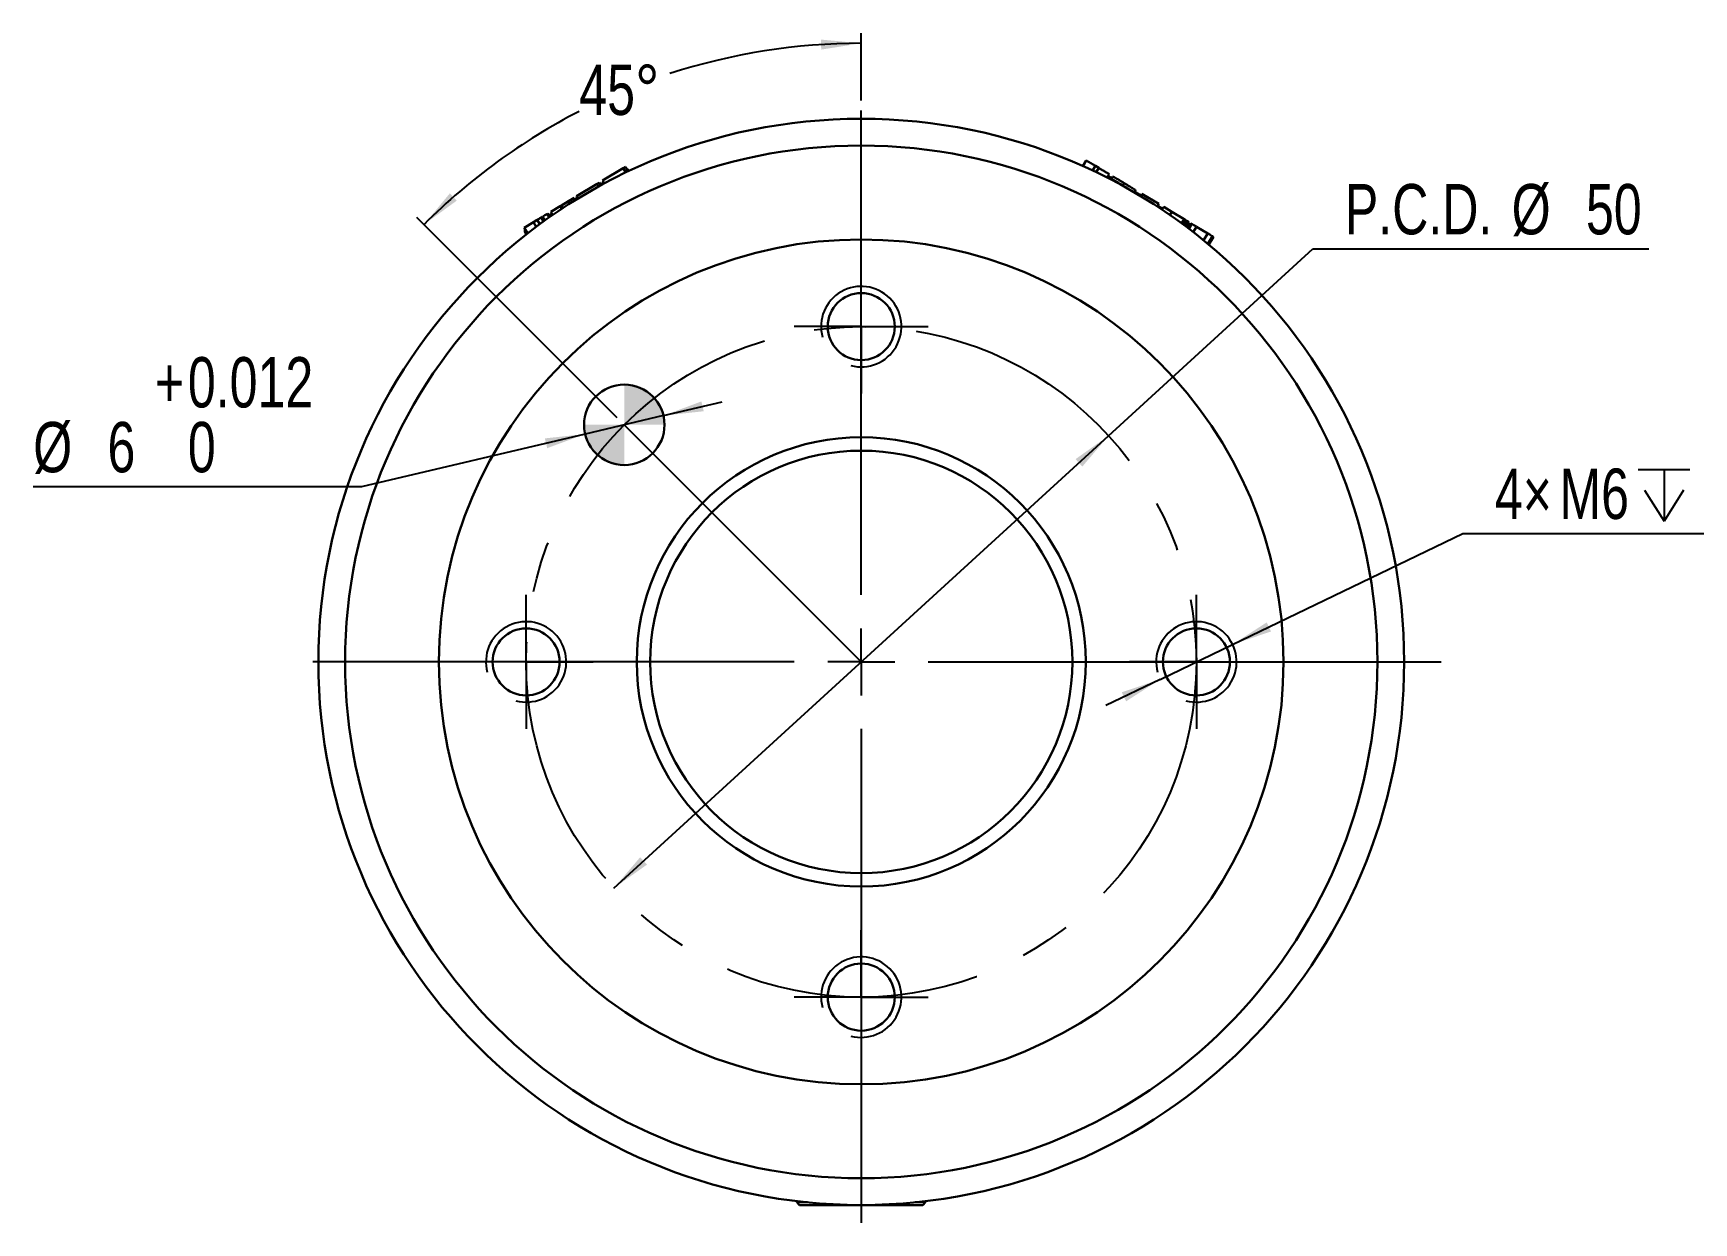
# Model space of a CAD drawing. Header units: millimetres. Extents: x 75 to 233, y 73 to 141.
# Drawn here: x 75.4 to 158, y 77.2 to 136.4 of the extents above; entities that cross this region are included whole.
import ezdxf

# ---------------------------------------------------------------- set-up
doc = ezdxf.new("R2010")
doc.units = ezdxf.units.MM
doc.linetypes.add('CENTERX2', pattern=[20.32, 12.7, -2.54, 2.54, -2.54])
doc.layers.add('标注层', color=3, linetype='Continuous')
doc.styles.add('SLDTEXTSTYLE1', font='ARIALN.TTF', dxfattribs={"width": 0.87})
doc.styles.add('SLDTEXTSTYLE2', font='ARIALN.TTF', dxfattribs={"width": 0.87, "bigfont": 'bigfont'})
doc.dimstyles.new('SLDDIMSTYLE0', dxfattribs={"dimtxt": 2.5, "dimasz": 2, "dimexe": 0, "dimexo": 0.0625, "dimtad": 0, "dimtih": 1, "dimtoh": 1, "dimlfac": 1.5, "dimrnd": 1e-09, "dimzin": 12, "dimdsep": 46, "dimtxsty": 'SLDTEXTSTYLE1', "dimsah": 1, "dimcen": 0, "dimadec": 0, "dimazin": 3, "dimtfac": 1, "dimtmove": 0, "dimatfit": 3, "dimfxl": 0, "dimfrac": 2, "dimtolj": 1, "dimtzin": 12, "dimarcsym": 0})
doc.dimstyles.new('SLDDIMSTYLE1', dxfattribs={"dimtxt": 2.5, "dimasz": 2, "dimexe": 0, "dimexo": 0.0625, "dimtad": 0, "dimtih": 1, "dimtoh": 1, "dimdec": 4, "dimlfac": 1.5, "dimzin": 12, "dimdsep": 46, "dimtxsty": 'SLDTEXTSTYLE1', "dimsah": 1, "dimcen": 0.09, "dimadec": 1, "dimazin": 3, "dimtfac": 1, "dimtofl": 0, "dimtmove": 0, "dimatfit": 3, "dimfxl": 0, "dimfrac": 2, "dimtolj": 1, "dimtzin": 12, "dimarcsym": 0})
doc.dimstyles.new('SLDDIMSTYLE2', dxfattribs={"dimtxt": 2.5, "dimasz": 2, "dimexe": 0, "dimexo": 0.0625, "dimtad": 0, "dimtih": 1, "dimtoh": 1, "dimlfac": 1.5, "dimrnd": 1e-09, "dimzin": 12, "dimdsep": 46, "dimtxsty": 'SLDTEXTSTYLE1', "dimsah": 1, "dimcen": 0, "dimadec": 0, "dimazin": 3, "dimtol": 1, "dimtp": 0.012, "dimtfac": 1, "dimtdec": 3, "dimtmove": 0, "dimatfit": 3, "dimfxl": 0, "dimfrac": 2, "dimtolj": 1, "dimarcsym": 0})
doc.dimstyles.new('SLDDIMSTYLE3', dxfattribs={"dimtxt": 2.5, "dimasz": 2, "dimexe": 0, "dimexo": 0.0625, "dimtad": 0, "dimtih": 1, "dimtoh": 1, "dimlfac": 1.5, "dimrnd": 1e-09, "dimzin": 12, "dimdsep": 46, "dimtxsty": 'SLDTEXTSTYLE1', "dimsah": 1, "dimcen": 0, "dimadec": 0, "dimazin": 3, "dimtfac": 1, "dimtmove": 0, "dimatfit": 3, "dimfxl": 0, "dimfrac": 2, "dimtolj": 1, "dimtzin": 12, "dimarcsym": 0})

# ---------------------------------------------------------------- blocks, each defined once
blk = doc.blocks.new('_D')
at = {"layer": '标注层'}
for p, q in [((128.917, 116.365), (139.078, 125.653)), ((139.078, 125.653), (155.787, 125.653)), ((104.313, 93.876), (128.917, 116.365))]:
    blk.add_line(p, q, dxfattribs=at)
for points in [[(128.917, 116.365), (127.272, 115.2), (127.609, 114.831)], [(104.313, 93.876), (105.958, 95.041), (105.621, 95.41)]]:
    blk.add_solid(points, dxfattribs=at)
at = {"layer": '标注层', "char_height": 2.5, "attachment_point": 1, "style": 'SLDTEXTSTYLE1'}
for s, insert in [('P.C.D.', (140.665, 128.875)), ('%%c', (148.96, 128.875)), ('50', (152.655, 128.875))]:
    blk.add_mtext(s, dxfattribs=dict(at, insert=insert))
blk = doc.blocks.new('_D_1')
at = {"layer": '标注层'}
for p, q in [((116.615, 133.035), (116.615, 136.372)), ((104.476, 117.259), (94.516, 127.219))]:
    blk.add_line(p, q, dxfattribs=at)
for start, end in [(90, 108.02337), (117.12685, 135)]:
    blk.add_arc((116.615, 105.12), 30.752, start, end, dxfattribs=at)
for points in [[(116.615, 135.872), (114.608, 136.057), (114.624, 135.558)], [(94.87, 126.865), (96.5, 128.051), (96.158, 128.415)]]:
    blk.add_solid(points, dxfattribs=at)
at = {"layer": '标注层', "insert": (102.593, 134.81), "char_height": 2.5, "attachment_point": 1, "style": 'SLDTEXTSTYLE1'}
blk.add_mtext('45°', dxfattribs=at)
blk = doc.blocks.new('_D_2')
at = {"layer": '标注层'}
for p, q in [((106.776, 117.364), (102.883, 116.446)), ((106.776, 117.364), (109.696, 118.053)), ((102.883, 116.446), (91.762, 113.824)), ((91.762, 113.824), (75.435, 113.824))]:
    blk.add_line(p, q, dxfattribs=at)
for points in [[(106.776, 117.364), (108.78, 117.58), (108.666, 118.067)], [(102.883, 116.446), (100.879, 116.231), (100.994, 115.744)]]:
    blk.add_solid(points, dxfattribs=at)
at = {"layer": '标注层', "char_height": 2.5, "attachment_point": 1, "style": 'SLDTEXTSTYLE1'}
for s, insert in [('+', (81.48, 120.269)), ('0.012', (83.126, 120.269)), ('%%c', (75.435, 117.047)), ('6', (79.129, 117.047)), ('0', (83.126, 117.047))]:
    blk.add_mtext(s, dxfattribs=dict(at, insert=insert))
blk = doc.blocks.new('SW_SYMBOL_HOLE_DEPTH')
at = {"layer": '标注层', "color": 0}
for p, q in [((0, 875), (800, 875)), ((400, 875), (400, 75)), ((100, 555), (400, 75)), ((700, 555), (400, 75))]:
    blk.add_line(p, q, dxfattribs=at)
blk = doc.blocks.new('_D_3')
at = {"layer": '标注层'}
for p, q in [((135.083, 105.988), (146.536, 111.506)), ((146.536, 111.506), (167.974, 111.506)), ((131.48, 104.252), (135.083, 105.988)), ((131.48, 104.252), (128.777, 102.95))]:
    blk.add_line(p, q, dxfattribs=at)
for points in [[(135.083, 105.988), (136.994, 106.631), (136.777, 107.082)], [(131.48, 104.252), (129.569, 103.61), (129.786, 103.159)]]:
    blk.add_solid(points, dxfattribs=at)
at = {"layer": '标注层', "xscale": 0.003222669349429913, "yscale": 0.003222669349429913, "zscale": 0.003222669349429913}
blk.add_blockref('SW_SYMBOL_HOLE_DEPTH', (155.249, 111.867), dxfattribs=at)
at = {"layer": '标注层', "char_height": 2.5, "attachment_point": 1}
for s, insert, style in [('6 \\M+18BCF\\M+1957A', (158.749, 114.728), 'SLDTEXTSTYLE2'), ('4×', (148.124, 114.728), 'SLDTEXTSTYLE1'), ('M6', (151.335, 114.728), 'SLDTEXTSTYLE1')]:
    blk.add_mtext(s, dxfattribs=dict(at, insert=insert, style=style))
blk = doc.blocks.new('SW_CENTERMARKSYMBOL_0')
at = {"layer": '标注层', "color": 0}
for p, q in [((0, 1.667), (0, 3.333)), ((0, 0), (0, 1.667)), ((-1.667, 0), (-3.333, 0)), ((0, 0), (-1.667, 0)), ((0, 0), (0, -1.667)), ((0, 0), (1.667, 0)), ((1.667, 0), (3.333, 0)), ((0, -1.667), (0, -3.333))]:
    blk.add_line(p, q, dxfattribs=at)
blk = doc.blocks.new('SW_CENTERMARKSYMBOL_1')
at = {"layer": '标注层', "color": 0}
for p, q in [((0, 1.667), (0, 3.333)), ((0, 0), (0, 1.667)), ((-1.667, 0), (-3.333, 0)), ((0, 0), (-1.667, 0)), ((0, 0), (0, -1.667)), ((0, 0), (1.667, 0)), ((1.667, 0), (3.333, 0)), ((0, -1.667), (0, -3.333))]:
    blk.add_line(p, q, dxfattribs=at)
blk = doc.blocks.new('SW_CENTERMARKSYMBOL_2')
at = {"layer": '标注层', "color": 0}
for p, q in [((0, 1.667), (0, 3.333)), ((0, 0), (0, 1.667)), ((-1.667, 0), (-3.333, 0)), ((0, 0), (-1.667, 0)), ((0, 0), (0, -1.667)), ((0, 0), (1.667, 0)), ((1.667, 0), (3.333, 0)), ((0, -1.667), (0, -3.333))]:
    blk.add_line(p, q, dxfattribs=at)
blk = doc.blocks.new('SW_CENTERMARKSYMBOL_3')
at = {"layer": '标注层', "color": 0}
for p, q in [((0, 1.667), (0, 3.333)), ((0, 0), (0, 1.667)), ((-1.667, 0), (-3.333, 0)), ((0, 0), (-1.667, 0)), ((0, 0), (0, -1.667)), ((0, 0), (1.667, 0)), ((1.667, 0), (3.333, 0)), ((0, -1.667), (0, -3.333))]:
    blk.add_line(p, q, dxfattribs=at)
blk = doc.blocks.new('SW_CENTERMARKSYMBOL_4')
at = {"layer": '标注层', "color": 0}
for p, q in [((0, 3.333), (0, 27.415)), ((0, 0), (0, 1.667)), ((-3.333, 0), (-27.278, 0)), ((0, 0), (-1.667, 0)), ((0, 0), (0, -1.667)), ((0, 0), (1.667, 0)), ((3.333, 0), (28.841, 0)), ((0, -3.333), (0, -27.883))]:
    blk.add_line(p, q, dxfattribs=at)
blk = doc.blocks.new('SW_DOWELSYMBOL_0')
at = {"linetype": 'Continuous', "lineweight": 0}
h = blk.add_hatch(color=0, dxfattribs=at)
edge = h.paths.add_edge_path(flags=0)
edge.add_arc((0, 0), 2, 0, 90)
edge.add_line((0, 2), (0, 0))
edge.add_line((0, 0), (2, 0))
h = blk.add_hatch(color=0, dxfattribs=at)
edge = h.paths.add_edge_path(flags=0)
edge.add_arc((0, 0), 2, 180, 270)
edge.add_line((0, -2), (0, 0))
edge.add_line((0, 0), (-2, 0))
at = {"layer": '标注层', "color": 0}
blk.add_circle((0, 0), 2, dxfattribs=at)

msp = doc.modelspace()

# ---------------------------------------------------------------- linework, layer by layer
at = {"color": 7, "linetype": 'Continuous', "lineweight": 30}
for p, q in [((103.753094, 129.046871), (104.773835, 129.660193)), ((104.773835, 129.660193), (104.883991, 129.726384)), ((104.901731, 129.447337), (104.773835, 129.660193)), ((105.018176, 129.503062), (104.883991, 129.726384)), ((127.804502, 130.051562), (127.634776, 129.76909)), ((128.261674, 129.776866), (127.804502, 130.051562)), ((128.261674, 129.776866), (128.122479, 129.545205)), ((128.434241, 129.673176), (128.261674, 129.776866)), ((128.434241, 129.673176), (128.305136, 129.458309)), ((102.453764, 128.266154), (103.474504, 128.879476)), ((103.474504, 128.879476), (103.584661, 128.945667)), ((103.552216, 128.750144), (103.474504, 128.879476)), ((103.664919, 128.812095), (103.584661, 128.945667)), ((103.837854, 128.905806), (103.753094, 129.046871)), ((128.935401, 129.372049), (128.831165, 129.198572)), ((128.883897, 129.286332), (129.02212, 129.203281)), ((129.127894, 129.256388), (129.059222, 129.142099)), ((129.693343, 128.916632), (129.624672, 128.802343)), ((101.70146, 127.814125), (102.055618, 128.026923)), ((102.055618, 128.026923), (102.333455, 128.193866)), ((102.128726, 127.905253), (102.055618, 128.026923)), ((102.403348, 128.077545), (102.333455, 128.193866)), ((102.522886, 128.151115), (102.453764, 128.266154)), ((130.258793, 128.576876), (130.190121, 128.462586)), ((130.571594, 128.388925), (130.502922, 128.274635)), ((131.413753, 127.882906), (130.571594, 128.388925)), ((100.697261, 127.21074), (100.769447, 127.254114)), ((100.815021, 127.014757), (100.697261, 127.21074)), ((100.883619, 127.064097), (100.769447, 127.254114)), ((100.982994, 127.382426), (101.034125, 127.41315)), ((101.087359, 127.208733), (100.982994, 127.382426)), ((101.13632, 127.243068), (101.034125, 127.41315)), ((101.178495, 127.499894), (101.635666, 127.774592)), ((101.274928, 127.339404), (101.178495, 127.499894)), ((101.635666, 127.774592), (101.70146, 127.814125)), ((101.717441, 127.638495), (101.635666, 127.774592)), ((101.781575, 127.680792), (101.70146, 127.814125)), ((131.33626, 127.753934), (131.413753, 127.882906)), ((131.362248, 127.79719), (131.602866, 127.652611)), ((131.570971, 127.599531), (131.65437, 127.738328)), ((132.063418, 127.492548), (131.65437, 127.738328)), ((131.966518, 127.33128), (132.063418, 127.492548)), ((132.670599, 127.127715), (132.063418, 127.492548)), ((99.855103, 126.704721), (100.312274, 126.979417)), ((100.02483, 126.422247), (99.855103, 126.704721)), ((99.903093, 126.461343), (99.957972, 126.370009)), ((100.312274, 126.979417), (100.504016, 127.094627)), ((100.45147, 126.747758), (100.312274, 126.979417)), ((100.632048, 126.881546), (100.504016, 127.094627)), ((132.545594, 126.919673), (132.670599, 127.127715)), ((132.608472, 126.873584), (132.737145, 127.087731)), ((132.737145, 127.087731), (132.670599, 127.127715)), ((132.692481, 126.811567), (132.826248, 127.034193)), ((132.767098, 126.756061), (132.905577, 126.986527)), ((132.905577, 126.986527), (132.826248, 127.034193)), ((132.857406, 126.688347), (133.001823, 126.928695)), ((132.913725, 126.645819), (133.061977, 126.892553)), ((133.061977, 126.892553), (133.001823, 126.928695)), ((133.126863, 126.482761), (133.290563, 126.755204)), ((133.843981, 126.422677), (133.290563, 126.755204)), ((133.637134, 126.078425), (133.843981, 126.422677)), ((133.854733, 125.8998), (134.082719, 126.279228)), ((133.900116, 125.862063), (134.132722, 126.249185)), ((134.132722, 126.249185), (134.082719, 126.279228)), ((113.414842, 78.310635), (113.414842, 78.253667)), ((113.414842, 78.253667), (113.548175, 78.120337)), ((113.414842, 78.253667), (113.934875, 78.253667)), ((119.270653, 78.120337), (113.548175, 78.120337)), ((119.681508, 78.120337), (119.270653, 78.120337)), ((119.294809, 78.253667), (119.386123, 78.253667)), ((119.386123, 78.253667), (119.814842, 78.253667)), ((119.681508, 78.120337), (119.814842, 78.253667)), ((119.814842, 78.253667), (119.814842, 78.310635))]:
    msp.add_line(p, q, dxfattribs=at)
at = {"color": 7, "linetype": 'Continuous', "lineweight": 30, "flags": 128}
for points in [[(103.636166, 128.859951), (103.715565, 128.907657), (103.804597, 128.961154)], [(102.384959, 128.108147), (102.414798, 128.126078), (102.505267, 128.180438)], [(130.239148, 128.472016), (130.263683, 128.457274), (130.520091, 128.303208)], [(101.085628, 127.327433), (101.111334, 127.342878), (101.229998, 127.414178)], [(132.854072, 126.90081), (132.92612, 126.85752), (132.95032, 126.842979)]]:
    msp.add_lwpolyline(points, dxfattribs=at)
at = {"color": 7, "linetype": 'Continuous', "lineweight": 30}
for centre, radius in [((116.614842, 105.120335), 27), ((116.614842, 105.120335), 25.666667), ((116.614842, 105.120335), 21), ((116.614842, 121.787002), 1.666667), ((104.829729, 116.905448), 2), ((116.614842, 105.120335), 11.166667), ((116.614842, 105.120335), 10.5), ((99.948175, 105.120335), 1.666667), ((133.281508, 105.120335), 1.666667), ((116.614842, 88.453669), 1.666667)]:
    msp.add_circle(centre, radius, dxfattribs=at)
for centre, start, end in [((104.931808, 129.482899), 31, 81.71887107), ((100.017382, 126.530014), 142.61692322, 211)]:
    msp.add_arc(centre, 0.133333, start, end, dxfattribs=at)
for points, knots in [([(126.332316, 130.311413), (126.316304, 130.317726), (126.28905, 130.328471), (126.275557, 130.334283), (126.278338, 130.333048), (126.278524, 130.332965)], [0, 0, 0, 0, 0.570674454, 0.971318336, 1, 1, 1, 1]), ([(128.935401, 129.372049), (128.92937, 129.375674), (128.917342, 129.382903), (128.774473, 129.468742), (128.605295, 129.570399), (128.491279, 129.638905), (128.434241, 129.673176)], [0, 0, 0, 0, 0.280035366, 0.558474445, 0.779120576, 1, 1, 1, 1]), ([(129.624672, 128.802343), (129.575765, 128.831729), (129.477931, 128.890514), (129.309359, 128.991801), (129.161198, 129.080824), (129.071034, 129.135004), (129.063162, 129.139732), (129.059222, 129.142099)], [0, 0, 0, 0, 0.124909756, 0.24986839, 0.499210484, 0.749362734, 1, 1, 1, 1]), ([(129.693343, 128.916632), (129.644436, 128.946019), (129.546603, 129.004803), (129.378031, 129.106091), (129.229869, 129.195114), (129.139705, 129.249293), (129.131833, 129.254022), (129.127894, 129.256388)], [0, 0, 0, 0, 0.124909388, 0.249868041, 0.499210413, 0.749362698, 1, 1, 1, 1]), ([(130.258793, 128.576876), (130.255186, 128.579043), (130.247981, 128.583372), (130.162142, 128.634949), (130.013614, 128.724195), (129.84075, 128.828061), (129.742482, 128.887107), (129.693343, 128.916632)], [0, 0, 0, 0, 0.250683932, 0.50085713, 0.750023514, 0.875000087, 1, 1, 1, 1]), ([(130.190121, 128.462586), (130.186514, 128.464753), (130.179309, 128.469083), (130.09347, 128.520659), (129.944943, 128.609905), (129.772079, 128.713772), (129.673811, 128.772817), (129.624672, 128.802343)], [0, 0, 0, 0, 0.250683993, 0.50085725, 0.750023454, 0.875000057, 1, 1, 1, 1]), ([(100.504016, 127.094627), (100.536501, 127.114146), (100.60108, 127.152948), (100.690719, 127.206812), (100.694774, 127.209247), (100.697261, 127.21074)], [0, 0, 0, 0, 0.281403021, 0.559434294, 1, 1, 1, 1]), ([(100.793049, 127.268295), (100.807125, 127.276753), (100.89302, 127.328364), (100.942022, 127.357807), (100.982994, 127.382426)], [0, 0, 0, 0, 0.163877219, 1, 1, 1, 1]), ([(132.826248, 127.034193), (132.813508, 127.041848), (132.788077, 127.057128), (132.756284, 127.076232), (132.739023, 127.086602), (132.737772, 127.087354), (132.737145, 127.087731)], [0, 0, 0, 0, 0.280493182, 0.559916332, 0.779551247, 1, 1, 1, 1]), ([(133.26696, 126.769387), (133.262424, 126.772112), (133.212098, 126.802343), (133.125489, 126.854393), (133.086222, 126.877986), (133.061977, 126.892553)], [0, 0, 0, 0, 0.03650575, 0.405098808, 1, 1, 1, 1]), ([(134.082719, 126.279228), (134.053189, 126.296973), (134.016296, 126.319141), (133.950171, 126.358871), (133.896626, 126.391045), (133.860209, 126.412926), (133.843981, 126.422677)], [0, 0, 0, 0, 0.588969149, 0.735830816, 0.8822838, 1, 1, 1, 1])]:
    msp.add_open_spline(points, degree=3, knots=knots, dxfattribs=at)
at = {"layer": '标注层'}
msp.add_line((116.614842, 105.120335), (104.829729, 116.905448), dxfattribs=at)
at = {"layer": '标注层', "color": 1, "linetype": 'CENTERX2'}
msp.add_circle((116.614842, 105.120335), 16.666667, dxfattribs=at)
at = {"layer": '标注层'}
for centre in [(116.614842, 121.787002), (99.948175, 105.120335), (133.281508, 105.120335), (116.614842, 88.453669)]:
    msp.add_arc(centre, 2, 255, 195, dxfattribs=at)

# ---------------------------------------------------------------- block references
for name, p in [('SW_CENTERMARKSYMBOL_4', (116.614842, 105.120335)), ('SW_CENTERMARKSYMBOL_3', (116.614842, 121.787002)), ('SW_DOWELSYMBOL_0', (104.829729, 116.905448)), ('SW_CENTERMARKSYMBOL_2', (99.948175, 105.120335)), ('SW_CENTERMARKSYMBOL_1', (133.281508, 105.120335)), ('SW_CENTERMARKSYMBOL_0', (116.614842, 88.453669))]:
    msp.add_blockref(name, p, dxfattribs=at)

# ---------------------------------------------------------------- dimensions: what is measured, and where the dimension line sits
dim = msp.add_angular_dim_2l(base=(111.797956, 135.492868), line1=((116.614842, 132.535035), (116.614842, 77.236899)), line2=((116.614842, 105.120335), (104.829729, 116.905448)), dimstyle='SLDDIMSTYLE1', dxfattribs=at)
dim.commit()
dim.dimension.update_dxf_attribs({"geometry": '_D_1', "text_midpoint": (104.846513, 133.531593), "dimtype": 162})
for p1, p2, text, dimstyle, picture, middle in [((128.916731, 116.364947), (104.312952, 93.875723), 'P.C.D.<>', 'SLDDIMSTYLE0', '_D', (148.225982, 128.013766)), ((135.083327, 105.98835), (131.47969, 104.252321), '4×<>{\\fGDT;x}6 均布', 'SLDDIMSTYLE3', '_D_3', (158.048952, 113.86676))]:
    dim = msp.add_diameter_dim_2p(p1=p1, p2=p2, text=text, dimstyle=dimstyle, dxfattribs=at)
    dim.commit()
    dim.dimension.update_dxf_attribs({"geometry": picture, "text_midpoint": middle, "dimtype": 163})
dim = msp.add_diameter_dim_2p(p1=(102.8831, 116.446495), p2=(106.776357, 117.364402), dimstyle='SLDDIMSTYLE2', dxfattribs=at)
dim.commit()
dim.dimension.update_dxf_attribs({"geometry": '_D_2', "text_midpoint": (82.804663, 117.046703), "dimtype": 163})

doc.saveas('drawing.dxf')
